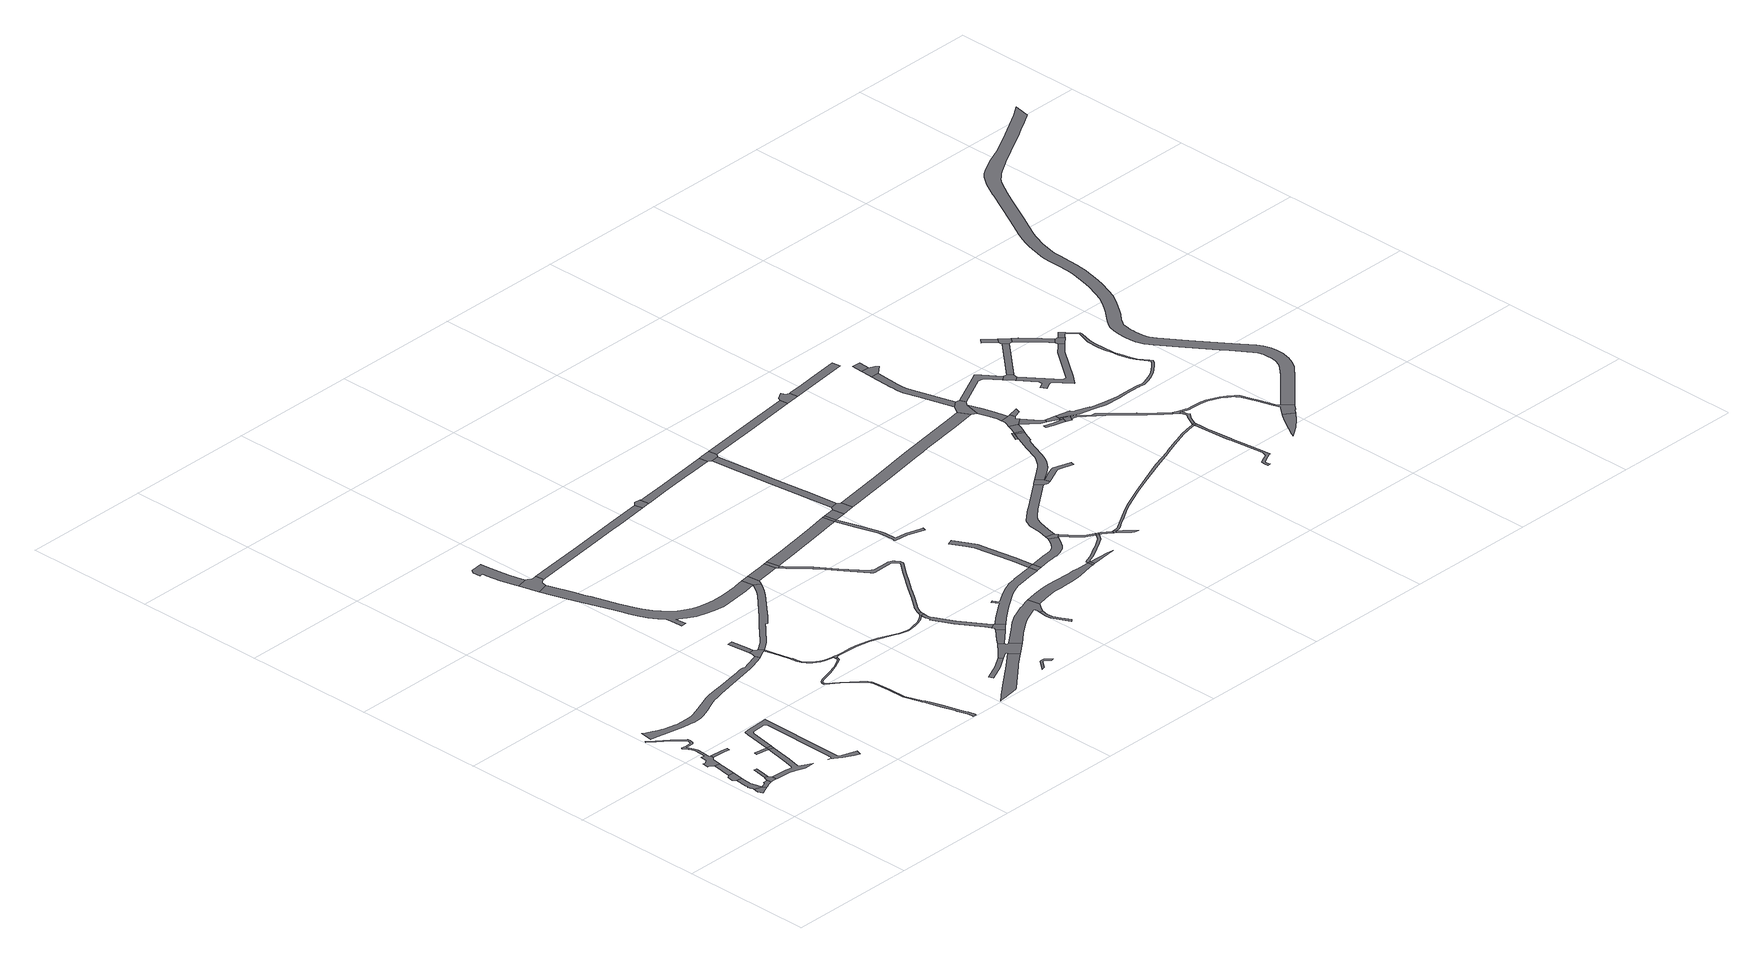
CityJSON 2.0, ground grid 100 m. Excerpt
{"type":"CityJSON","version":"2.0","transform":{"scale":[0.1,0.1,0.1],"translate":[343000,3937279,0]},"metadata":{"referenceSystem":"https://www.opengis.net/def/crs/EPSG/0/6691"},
"CityObjects":{
"road1":{"type":"Road","geometry":[{"type":"MultiSurface","lod":"1","boundaries":[[[0,1,2,3,4,5,6]]]}]},
"road2":{"type":"Road","attributes":{"RoadStructureAttribute.sectionType":"1"},"geometry":[{"type":"MultiSurface","lod":"1","boundaries":[[[7,8,9,10,11,12,13,14,15,0,6]]]}]},
"road3":{"type":"Road","geometry":[{"type":"MultiSurface","lod":"1","boundaries":[[[16,10,9,17,18,19,20]]]}]},
"road4":{"type":"Road","attributes":{"RoadStructureAttribute.sectionType":"1"},"geometry":[{"type":"MultiSurface","lod":"1","boundaries":[[[5,21,22,23,24,25,26,27,28,6]]]}]},
"road5":{"type":"Road","attributes":{"RoadStructureAttribute.sectionType":"1"},"geometry":[{"type":"MultiSurface","lod":"1","boundaries":[[[29,19,18,30,31,32]]]}]},
"road6":{"type":"Road","geometry":[{"type":"MultiSurface","lod":"1","boundaries":[[[24,33,34,35,36,37,38,39,40,25]]]}]},
"road7":{"type":"Road","attributes":{"RoadStructureAttribute.sectionType":"1"},"geometry":[{"type":"MultiSurface","lod":"1","boundaries":[[[37,41,42,43,38]]]}]},
"road8":{"type":"Road","geometry":[{"type":"MultiSurface","lod":"1","boundaries":[[[44,45,46,47,48,49,50,51,52,53,54,55,56,57,58,59,60,61,62,63,32,31,64,65,66,67,68,69,70,71,72,73,74,75,76,77,78,79,80,81,82]]]}]},
"road9":{"type":"Road","attributes":{"RoadStructureAttribute.sectionType":"1"},"geometry":[{"type":"MultiSurface","lod":"1","boundaries":[[[65,83,84,85,86,66]]]}]},
"road10":{"type":"Road","geometry":[{"type":"MultiSurface","lod":"1","boundaries":[[[34,87,88,89,90,91,92,93,94,95,96,97,98,99,100,101,102,103,35]]]}]},
"road11":{"type":"Road","attributes":{"RoadStructureAttribute.sectionType":"1"},"geometry":[{"type":"MultiSurface","lod":"1","boundaries":[[[104,105,106,99]]]}]},
"road12":{"type":"Road","geometry":[{"type":"MultiSurface","lod":"1","boundaries":[[[107,104,99,98]]]}]},
"road13":{"type":"Road","attributes":{"RoadStructureAttribute.sectionType":"1"},"geometry":[{"type":"MultiSurface","lod":"1","boundaries":[[[108,109,110,111,112,113,114,115,116,117,118,119,120,121,122,123,124,125,126,127,128,129,130,131,132,104,107]]]}]},
"road14":{"type":"Road","attributes":{"RoadStructureAttribute.sectionType":"1"},"geometry":[{"type":"MultiSurface","lod":"1","boundaries":[[[133,134,135,136,137,138,139,140,141,142,143,144,145,146,147,148,149,150,151,152,153,154,155,156,157,158,159,160,161,162,163,164,165,166,167,168,169,170,171,172,173,174,175,176,177,178,179,180,181,182,183,184,185,186,187,188,189]]]}]},
"road15":{"type":"Road","attributes":{"RoadStructureAttribute.sectionType":"1"},"geometry":[{"type":"MultiSurface","lod":"1","boundaries":[[[190,191,192,193,194,195,196,197,198,199,200,201,202,203,204,205,206,207,208,209,210,211,212,213,214,215,216,217,218,219,220,221,222,223,224,225,226,227,228,229,230,231,232,233,234,235,236,237,238,239,240,241,242,243,244,245,246,247,248,249,250,251]]]}]},
"road16":{"type":"Road","geometry":[{"type":"MultiSurface","lod":"1","boundaries":[[[252,253,254,255,256,257,258,259,260,133,189]]]}]},
"road17":{"type":"Road","attributes":{"RoadStructureAttribute.sectionType":"1"},"geometry":[{"type":"MultiSurface","lod":"1","boundaries":[[[258,261,262,263,264,259]]]}]},
"road18":{"type":"Road","geometry":[{"type":"MultiSurface","lod":"1","boundaries":[[[265,266,267,268,269,270,271,272,273,274,275,276,277,278]]]}]},
"road19":{"type":"Road","attributes":{"RoadStructureAttribute.sectionType":"1"},"geometry":[{"type":"MultiSurface","lod":"1","boundaries":[[[279,280,281,282,283,284,285,286,287,288,289,254,253,290,291,292,293,294,295,296,297,298,299]]]}]},
"road20":{"type":"Road","geometry":[{"type":"MultiSurface","lod":"1","boundaries":[[[277,300,301,302,303,304,305,306,307,308,309,278]]]}]},
"road21":{"type":"Road","geometry":[{"type":"MultiSurface","lod":"1","boundaries":[[[310,279,299,190,251,311,312,313]]]}]},
"road22":{"type":"Road","geometry":[{"type":"MultiSurface","lod":"1","boundaries":[[[314,315,316,317,318,319,320,321,322,323,324,325,326,327,328,329,330,331,332,333,334,335,336,301,300,337,338,339,340,341,342,343,344,345,346,347,348,349,350,351,352,353,354,355,356,357,358,359,360,361,362,363,364,365,366,367,368,256,255,369,370,371,372,373,374,375,376,377,378,379,380,381,382,383,384,385,386,359,387]]]}]},
"road23":{"type":"Road","attributes":{"function":"3","RoadStructureAttribute.sectionType":"1"},"geometry":[{"type":"MultiSurface","lod":"1","boundaries":[[[388,389,390,391,392,393,394,395,396,397,398,399,400,401,402,403]]]}]},
"road24":{"type":"Road","attributes":{"RoadStructureAttribute.sectionType":"1"},"geometry":[{"type":"MultiSurface","lod":"1","boundaries":[[[404,405,406,407,408,409]]]}]},
"road25":{"type":"Road","attributes":{"RoadStructureAttribute.sectionType":"1"},"geometry":[{"type":"MultiSurface","lod":"1","boundaries":[[[312,410,411,412,413,414,415,416,417,418,419,420,421,422,423,424,425,426,427,428,429,430,431,432,433,434,435,436,437,438,439,440,423,441,442,443,444,445,446,447,448,449,450,451,452,453,454,313]]]}]},
"road26":{"type":"Road","attributes":{"RoadStructureAttribute.sectionType":"1"},"geometry":[{"type":"MultiSurface","lod":"1","boundaries":[[[455,456,457,458,459,460,461,462,463,464,465,466,467]]]}]},
"road27":{"type":"Road","attributes":{"RoadStructureAttribute.sectionType":"1"},"geometry":[{"type":"MultiSurface","lod":"1","boundaries":[[[305,468,469,470,471,472,473,474,475,476,477,478,479,480,306]]]}]},
"road28":{"type":"Road","geometry":[{"type":"MultiSurface","lod":"1","boundaries":[[[408,481,482,483,388,403,484,485,486,487,488,489,490,491,492,493,494,409]]]}]},
"road29":{"type":"Road","geometry":[{"type":"MultiSurface","lod":"1","boundaries":[[[495,387,359,386,496]]]}]},
"road30":{"type":"Road","attributes":{"RoadStructureAttribute.sectionType":"1"},"geometry":[{"type":"MultiSurface","lod":"1","boundaries":[[[497,498,499,493,492,500,501]]]}]},
"road31":{"type":"Road","geometry":[{"type":"MultiSurface","lod":"1","boundaries":[[[502,503,441,423,440,504,505,506]]]}]},
"road32":{"type":"Road","attributes":{"RoadStructureAttribute.sectionType":"1"},"geometry":[{"type":"MultiSurface","lod":"1","boundaries":[[[507,508,509,510,511,512,513,514,495,496]]]}]},
"road33":{"type":"Road","geometry":[{"type":"MultiSurface","lod":"1","boundaries":[[[515,516,517,431,430,518,497,501]]]}]},
"road34":{"type":"Road","geometry":[{"type":"MultiSurface","lod":"1","boundaries":[[[519,510,509,520,521,522]]]}]},
"road35":{"type":"Road","attributes":{"function":"3","RoadStructureAttribute.sectionType":"1"},"geometry":[{"type":"MultiSurface","lod":"1","boundaries":[[[523,524,525,526,527,528,529,530,485,484,531,532,533,534,535,536,537,538,539,540,541,542]]]}]},
"road36":{"type":"Road","attributes":{"RoadStructureAttribute.sectionType":"1"},"geometry":[{"type":"MultiSurface","lod":"1","boundaries":[[[543,544,545,546,547,548,549,550,551,552,553,554,555,556,557,558,559,560,561,562,563,564,565,521,520,566,567,568,569,570,571,572,573,574,575,576,577,578,579,580,581,582,583,584,585,586,587,588,502,506]]]}]},
"road37":{"type":"Road","attributes":{"RoadStructureAttribute.sectionType":"1"},"geometry":[{"type":"MultiSurface","lod":"1","boundaries":[[[539,589,590,591,592,593,594,595,596,597,598,599,540]]]}]},
"road38":{"type":"Road","geometry":[{"type":"MultiSurface","lod":"1","boundaries":[[[600,601,474,473,602,603]]]}]},
"road39":{"type":"Road","attributes":{"RoadStructureAttribute.sectionType":"1"},"geometry":[{"type":"MultiSurface","lod":"1","boundaries":[[[604,605,606,519,522,607,608,609,610,611,612,613]]]}]},
"road40":{"type":"Road","geometry":[{"type":"MultiSurface","lod":"1","boundaries":[[[614,615,616,617,618,619,620,621,622,623,624,625,626,627,628,629,630,517,516,631,632,633,634,635,636,637,638,639,640,641,642]]]}]},
"road41":{"type":"Road","attributes":{"function":"3","RoadStructureAttribute.sectionType":"1"},"geometry":[{"type":"MultiSurface","lod":"1","boundaries":[[[643,644,645,646,647,648,649,650,651,652,653,654,655,656,657,658,659,660,661,662,663,664,665,666,667,668,669,670,671,672,673,674,523,542]]]}]},
"road42":{"type":"Road","attributes":{"RoadStructureAttribute.sectionType":"1"},"geometry":[{"type":"MultiSurface","lod":"1","boundaries":[[[675,676,677,678,603,602,679,680,681,682,683,684,685]]]}]},
"road43":{"type":"Road","geometry":[{"type":"MultiSurface","lod":"1","boundaries":[[[686,687,604,613]]]}]},
"road44":{"type":"Road","geometry":[{"type":"MultiSurface","lod":"1","boundaries":[[[688,689,642,641]]]}]},
"road45":{"type":"Road","attributes":{"RoadStructureAttribute.sectionType":"1"},"geometry":[{"type":"MultiSurface","lod":"1","boundaries":[[[690,687,686,691]]]}]},
"road46":{"type":"Road","attributes":{"RoadStructureAttribute.sectionType":"1"},"geometry":[{"type":"MultiSurface","lod":"1","boundaries":[[[692,693,694,695,696,697,698,699,700,701,702,703,704,705,706,707,708,709,686,613]]]}]},
"road47":{"type":"Road","attributes":{"RoadStructureAttribute.sectionType":"1"},"geometry":[{"type":"MultiSurface","lod":"1","boundaries":[[[689,710,711,712,713,714,715,716,717,718,719,720,642]]]}]},
"road48":{"type":"Road","geometry":[{"type":"MultiSurface","lod":"1","boundaries":[[[721,690,691,722,723,724,725]]]}]},
"road49":{"type":"Road","attributes":{"RoadStructureAttribute.sectionType":"1"},"geometry":[{"type":"MultiSurface","lod":"1","boundaries":[[[724,726,727,728,729,730,731,732,733,725]]]}]},
"road50":{"type":"Road","attributes":{"RoadStructureAttribute.sectionType":"1"},"geometry":[{"type":"MultiSurface","lod":"1","boundaries":[[[688,734,735,736,737,738,739,740,741,742,743,744,745,746,747,748,749,750,751,752,753,689]]]}]},
"road51":{"type":"Road","geometry":[{"type":"MultiSurface","lod":"1","boundaries":[[[754,755,662,661,756]]]}]},
"road52":{"type":"Road","geometry":[{"type":"MultiSurface","lod":"1","boundaries":[[[757,758,685,684,759,731,730,760]]]}]},
"road53":{"type":"Road","geometry":[{"type":"MultiSurface","lod":"1","boundaries":[[[761,762,763,754,756]]]}]},
"road54":{"type":"Road","attributes":{"RoadStructureAttribute.sectionType":"1"},"geometry":[{"type":"MultiSurface","lod":"1","boundaries":[[[755,764,765,766,767,768,769,770,771,772,773,774,775,776,777,778,779,780,781,782,783,784,785,662]]]}]},
"road55":{"type":"Road","geometry":[{"type":"MultiSurface","lod":"1","boundaries":[[[786,787,788,744,743,789]]]}]},
"road56":{"type":"Road","attributes":{"RoadStructureAttribute.sectionType":"1"},"geometry":[{"type":"MultiSurface","lod":"1","boundaries":[[[790,791,792,793,794,786,789,795,796,797,798,799,800,775]]]}]},
"road57":{"type":"Road","geometry":[{"type":"MultiSurface","lod":"1","boundaries":[[[774,801,790,775]]]}]},
"road58":{"type":"Road","geometry":[{"type":"MultiSurface","lod":"1","boundaries":[[[802,803,804,801,774,805,806,807,808,809]]]}]},
"road59":{"type":"Road","attributes":{"RoadStructureAttribute.sectionType":"1"},"geometry":[{"type":"MultiSurface","lod":"1","boundaries":[[[810,811,809,808,812,813]]]}]},
"road60":{"type":"Road","attributes":{"RoadStructureAttribute.sectionType":"1"},"geometry":[{"type":"MultiSurface","lod":"1","boundaries":[[[814,815,816,817,818,819,820,821,822,823,824,825,826,788,787]]]}]},
"road61":{"type":"Road","attributes":{"RoadStructureAttribute.sectionType":"1"},"geometry":[{"type":"MultiSurface","lod":"1","boundaries":[[[813,827,828,829,830,831,832,833,834,835,836,837,838,839,840,810]]]}]},
"road62":{"type":"Road","attributes":{"RoadStructureAttribute.sectionType":"1"},"geometry":[{"type":"MultiSurface","lod":"1","boundaries":[[[841,842,843,844,757,760]]]}]},
"road63":{"type":"Road","attributes":{"RoadStructureAttribute.sectionType":"1"},"geometry":[{"type":"MultiSurface","lod":"1","boundaries":[[[845,846,847,848,849,850,851,852,723,722,853,854,855,856,857,858,859]]]}]},
"road64":{"type":"Road","geometry":[{"type":"MultiSurface","lod":"1","boundaries":[[[860,861,820,819,862,863,864,865]]]}]},
"road65":{"type":"Road","attributes":{"RoadStructureAttribute.sectionType":"1"},"geometry":[{"type":"MultiSurface","lod":"1","boundaries":[[[864,866,867,868,869,870,871,872,873,874,865]]]}]},
"road66":{"type":"Road","geometry":[{"type":"MultiSurface","lod":"1","boundaries":[[[842,875,876,877,878,879,880,843]]]}]},
"road67":{"type":"Road","attributes":{"RoadStructureAttribute.sectionType":"1"},"geometry":[{"type":"MultiSurface","lod":"1","boundaries":[[[881,882,883,884,885,886,887,888,889,890,891,892,860,865,893,894,895,896,897,898,899,900,901,902,903,904,905,906]]]}]},
"road68":{"type":"Road","attributes":{"RoadStructureAttribute.sectionType":"1"},"geometry":[{"type":"MultiSurface","lod":"1","boundaries":[[[907,908,909,910,911,912,913,914,915,916,917,918,919,920,921,922,923,924,925,811,810,926,927,928,929,930,931,932,933,934,935,936,937,938,939,940,941,942,943,944]]]}]},
"road69":{"type":"Road","geometry":[{"type":"MultiSurface","lod":"1","boundaries":[[[945,946,947,948,949,950]]]}]},
"road70":{"type":"Road","attributes":{"RoadStructureAttribute.sectionType":"1"},"geometry":[{"type":"MultiSurface","lod":"1","boundaries":[[[945,950,906]]]}]},
"road71":{"type":"Road","attributes":{"RoadStructureAttribute.sectionType":"1"},"geometry":[{"type":"MultiSurface","lod":"1","boundaries":[[[876,951,952,953,954,955,956,877]]]}]},
"road72":{"type":"Road","geometry":[{"type":"MultiSurface","lod":"1","boundaries":[[[946,945,905,957,958]]]}]},
"road73":{"type":"Road","attributes":{"RoadStructureAttribute.sectionType":"1"},"geometry":[{"type":"MultiSurface","lod":"1","boundaries":[[[959,960,958,957,961,962]]]}]},
"road74":{"type":"Road","geometry":[{"type":"MultiSurface","lod":"1","boundaries":[[[963,964,965,966,967,968,969,970,971,959,962]]]}]},
"road75":{"type":"Road","geometry":[{"type":"MultiSurface","lod":"1","boundaries":[[[972,973,974,975,976,977,978,845,859]]]}]},
"road76":{"type":"Road","attributes":{"RoadStructureAttribute.sectionType":"1"},"geometry":[{"type":"MultiSurface","lod":"1","boundaries":[[[967,979,980,981,973,972,982,983,968]]]}]},
"road77":{"type":"Road","attributes":{"RoadStructureAttribute.sectionType":"1"},"geometry":[{"type":"MultiSurface","lod":"1","boundaries":[[[984,985,986,987,963,962]]]}]},
"road78":{"type":"Road","attributes":{"RoadStructureAttribute.sectionType":"1"},"geometry":[{"type":"MultiSurface","lod":"1","boundaries":[[[988,989,990,991,992,993,994,995,977,976,996,997,998,999,1000,1001]]]}]},
"road79":{"type":"Road","attributes":{"RoadStructureAttribute.sectionType":"1"},"geometry":[{"type":"MultiSurface","lod":"1","boundaries":[[[1002,1003,1004,1005,1006,1007]]]}]},
"road80":{"type":"Road","attributes":{"RoadStructureAttribute.sectionType":"1"},"geometry":[{"type":"MultiSurface","lod":"1","boundaries":[[[1008,1009,966,965]]]}]},
"road81":{"type":"Road","geometry":[{"type":"MultiSurface","lod":"1","boundaries":[[[986,985,1010,1011,1012,1013,1014]]]}]},
"road82":{"type":"Road","geometry":[{"type":"MultiSurface","lod":"1","boundaries":[[[1015,1016,1017,1018,1019,988,1001]]]}]},
"road83":{"type":"Road","attributes":{"RoadStructureAttribute.sectionType":"1"},"geometry":[{"type":"MultiSurface","lod":"1","boundaries":[[[1017,1020,1021,1018]]]}]},
"road84":{"type":"Road","attributes":{"RoadStructureAttribute.sectionType":"1"},"geometry":[{"type":"MultiSurface","lod":"1","boundaries":[[[1022,1011,1010,1007]]]}]},
"road85":{"type":"Road","geometry":[{"type":"MultiSurface","lod":"1","boundaries":[[[1006,1023,1024,1025,1026,1027,1022,1007]]]}]},
"road86":{"type":"Road","attributes":{"RoadStructureAttribute.sectionType":"1"},"geometry":[{"type":"MultiSurface","lod":"1","boundaries":[[[1028,1029,1030,1031,975,974,1032,1033,1034]]]}]},
"road87":{"type":"Road","attributes":{"RoadStructureAttribute.sectionType":"1"},"geometry":[{"type":"MultiSurface","lod":"1","boundaries":[[[1035,1036,1037,1038,1039,1040,1041,1042,1043,1044,1026,1025,1045,1046,1047,1048,1049,1050,1051]]]}]},
"road88":{"type":"Road","attributes":{"RoadStructureAttribute.sectionType":"1"},"geometry":[{"type":"MultiSurface","lod":"1","boundaries":[[[1052,1053,1054,1055,1056,1057,1058,1059,1060,1061,1062,1063,1064,1065,1066,1067,1068,1069,1070,1071,1072,1073,1074,1075,1076,1077,1078,944]]]}]},
"road89":{"type":"Road","geometry":[{"type":"MultiSurface","lod":"1","boundaries":[[[1079,1080,1081,1082,1083,1028,1034]]]}]},
"road90":{"type":"Road","geometry":[{"type":"MultiSurface","lod":"1","boundaries":[[[1084,1085,907,944,1078,1086]]]}]},
"road91":{"type":"Road","geometry":[{"type":"MultiSurface","lod":"1","boundaries":[[[1087,1088,1089,1090,1091,1092,1093,1094,1095,1096,1097,1098,1084,1086]]]}]},
"road92":{"type":"Road","attributes":{"RoadStructureAttribute.sectionType":"1"},"geometry":[{"type":"MultiSurface","lod":"1","boundaries":[[[1082,1099,1100,1083]]]}]},
"road93":{"type":"Road","geometry":[{"type":"MultiSurface","lod":"1","boundaries":[[[1101,1102,1103,1104,1105,1106,1107,1108,1109,1110,1111,1112,1113,1114,1115,1116,1117,1118,1119,1080,1079]]]}]},
"road94":{"type":"Road","attributes":{"RoadStructureAttribute.sectionType":"1"},"geometry":[{"type":"MultiSurface","lod":"1","boundaries":[[[1120,1121,1122,1123,1124,1125,1126,1127,1128,1129,1130,1131,1132,1133,1134,1135,1136,1137,1138,1139,1140,1141,1142,1143,1144,1145,1146,1147,1148,1149,1150,1151,1152,1153,1154,1155,1156,1157,1158,1159,1160,1161,1162,1163,1164,1165,1166,1167,1168,1169,1170,1171,1172,1173,1174,1175,1176,1177,1178,1179,1180,1181,1182,1183,1184,1185,1186,1187,1188,1189,1190,1191,1192,1193,1194,1195,1196,1197,1198,1199,1200,1014,1013]]]}]},
"road95":{"type":"Road","attributes":{"RoadStructureAttribute.sectionType":"1"},"geometry":[{"type":"MultiSurface","lod":"1","boundaries":[[[1093,1092,1201,1202,1203,1204,1205,1206,1207,1208,1209,1210,1211,1212,1213,1214,1215,1216,1217,1218,1219,1220,1221,1222,1223,1224,1225,1226,1227,1228,1229,1230,1231,1232,1035,1051]]]}]},
"road96":{"type":"Road","attributes":{"function":"3","RoadStructureAttribute.sectionType":"1"},"geometry":[{"type":"MultiSurface","lod":"1","boundaries":[[[1233,1234,1235,1236,1237,1238,1239,1240,1241]]]}]},
"road97":{"type":"Road","attributes":{"RoadStructureAttribute.sectionType":"1"},"geometry":[{"type":"MultiSurface","lod":"1","boundaries":[[[1242,1243,1244,1245]]]}]},
"road98":{"type":"Road","geometry":[{"type":"MultiSurface","lod":"1","boundaries":[[[1244,1100,1099,1246,1247,1245]]]}]},
"road99":{"type":"Road","geometry":[{"type":"MultiSurface","lod":"1","boundaries":[[[1248,1217,1216,1249,1250,1251,1252,1233,1241,1253,1254,1255,1256,1257]]]}]},
"road100":{"type":"Road","attributes":{"RoadStructureAttribute.sectionType":"1"},"geometry":[{"type":"MultiSurface","lod":"1","boundaries":[[[1258,1259,1260,1261,1262,1247,1246,1263,1264,1265,1266,1267,1268]]]}]},
"road101":{"type":"Road","geometry":[{"type":"MultiSurface","lod":"1","boundaries":[[[1114,1113,1161,1160,1269,1258,1268]]]}]},
"road102":{"type":"Road","attributes":{"function":"3","RoadStructureAttribute.sectionType":"1"},"geometry":[{"type":"MultiSurface","lod":"1","boundaries":[[[1270,1271,1272,1273,1274,1275,1276,1277,1278,1279,1280,1281,1282,1283,1284,1285,1286,1287,1288,1289,1290,1291,1292,1293,1294,1295,1296,1297,1298,1299,1300,1301,1302,1303,1304,1305,1306,1307,1308,1309,1310,1311,1312,1313,1314,1315,1316,1317,1318,1319,1320,1321,1322,1323,1324,1325,1326,1327,1328,1329,1330,1331,1332,1333,1334,1248,1257,1335,1336,1337,1338,1339,1340,1341,1342,1343,1344,1345,1346,1347,1348,1349,1350,1351,1352,1353,1354,1355,1356,1357,1358,1359,1360,1361,1362,1363,1364,1365,1366,1367,1368,1369,1370,1371,1372,1373,1374,1375,1376,1377,1378,1379,1380,1381,1382,1383,1384,1385,1386,1387,1388,1389,1390,1391,1392,1393,1394,1395,1396,1397,1398,1399,1400,1401,1402,1403]]]}]}
},
"vertices":[
[70,432,0],[67,419,0],[63,395,0],[78,360,0],[108,373,0],[144,389,0],[131,419,0],
[119,464,0],[111,507,0],[117,592,0],[73,594,0],[66,506,0],[68,486,0],[60,483,0],[65,458,0],[75,457,0],
[56,619,0],[125,647,0],[129,676,0],[86,682,0],[63,663,0],
[160,396,0],[185,407,0],[213,416,0],[218,416,0],[213,451,0],[180,452,0],[175,437,0],[147,425,0],
[107,818,0],[145,790,0],[151,824,0],[107,831,0],
[240,420,0],[267,418,0],[269,454,0],[251,478,0],[251,482,0],[228,486,0],[227,483,0],[224,484,0],
[262,543,0],[272,599,0],[249,603,0],
[61,1322,0],[138,1258,0],[214,1183,0],[216,1168,0],[212,1151,0],[206,1145,0],[158,1143,0],[125,1146,0],[118,1142,0],[119,1137,0],[127,1123,0],[153,1078,0],[162,1054,0],[155,967,0],[128,970,0],[120,920,0],[97,901,0],[72,903,0],[66,856,0],[86,853,0],[163,897,0],[180,911,0],[182,938,0],[170,938,0],[171,966,0],[171,973,0],[177,1051,0],[171,1082,0],[151,1129,0],[151,1131,0],[166,1129,0],[212,1130,0],[226,1144,0],[231,1168,0],[228,1190,0],[148,1269,0],[71,1333,0],[19,1380,0],[9,1369,0],
[283,907,0],[325,900,0],[330,923,0],[288,931,0],
[281,417,0],[389,409,0],[429,400,0],[439,396,0],[494,375,0],[503,370,0],[581,377,0],[510,412,0],[500,417,0],[490,434,0],[512,530,0],[545,704,0],[506,711,0],[472,538,0],[453,454,0],[440,438,0],[395,448,0],
[511,736,0],[411,752,0],[407,727,0],
[550,729,0],
[588,926,0],[601,941,0],[714,949,0],[728,934,0],[722,401,0],[721,373,0],[721,359,0],[721,346,0],[709,331,0],[688,337,0],[695,333,0],[720,317,0],[771,285,0],[841,246,0],[884,232,0],[896,270,0],[771,311,0],[760,328,0],[761,347,0],[761,378,0],[761,412,0],[768,992,0],[596,982,0],[555,974,0],[550,939,0],
[1302,1591,0],[1293,1586,0],[1197,1552,0],[1160,1542,0],[1144,1544,0],[1125,1545,0],[1106,1544,0],[1077,1539,0],[982,1520,0],[876,1500,0],[810,1489,0],[746,1478,0],[720,1471,0],[694,1462,0],[617,1432,0],[526,1398,0],[477,1380,0],[467,1378,0],[449,1376,0],[436,1376,0],[408,1375,0],[365,1374,0],[324,1375,0],[309,1378,0],[265,1388,0],[223,1399,0],[203,1406,0],[180,1415,0],[144,1431,0],[103,1452,0],[77,1466,0],[62,1373,0],[94,1368,0],[200,1348,0],[329,1323,0],[366,1316,0],[392,1313,0],[418,1311,0],[445,1311,0],[468,1312,0],[483,1313,0],[504,1318,0],[505,1318,0],[527,1324,0],[552,1333,0],[583,1346,0],[669,1385,0],[693,1395,0],[713,1402,0],[763,1416,0],[808,1427,0],[904,1448,0],[1088,1486,0],[1166,1502,0],[1209,1514,0],[1308,1550,0],[1320,1556,0],
[1655,1183,0],[1655,1180,0],[1653,1161,0],[1639,1150,0],[1571,1117,0],[1493,1089,0],[1419,1068,0],[1399,1063,0],[1378,1052,0],[1365,1038,0],[1361,1027,0],[1361,1019,0],[1364,1010,0],[1447,944,0],[1500,896,0],[1547,854,0],[1578,818,0],[1592,798,0],[1597,770,0],[1604,647,0],[1605,518,0],[1645,395,0],[1650,384,0],[1656,369,0],[1657,363,0],[1685,249,0],[1717,147,0],[1721,132,0],[1723,128,0],[1735,87,0],[1744,59,0],[1746,23,0],[1746,12,0],[1775,9,0],[1777,25,0],[1764,71,0],[1761,80,0],[1748,122,0],[1706,260,0],[1679,345,0],[1669,375,0],[1662,386,0],[1655,398,0],[1615,519,0],[1614,647,0],[1607,772,0],[1602,802,0],[1586,824,0],[1577,834,0],[1554,861,0],[1454,951,0],[1372,1017,0],[1371,1020,0],[1371,1025,0],[1374,1033,0],[1384,1044,0],[1402,1053,0],[1496,1079,0],[1575,1108,0],[1645,1142,0],[1662,1155,0],[1673,1184,0],
[1378,1585,0],[1398,1597,0],[1408,1599,0],[1407,1602,0],[1387,1637,0],[1378,1631,0],[1353,1649,0],[1313,1644,0],[1316,1618,0],
[1347,1710,0],[1334,1827,0],[1295,1823,0],[1305,1727,0],
[956,3398,0],[936,3495,0],[920,3604,0],[916,3638,0],[907,3720,0],[815,3710,0],[791,3681,0],[800,3624,0],[824,3628,0],[828,3592,0],[845,3479,0],[870,3375,0],[878,3347,0],[967,3372,0],
[1655,1209,0],[1625,1214,0],[1593,1221,0],[1560,1234,0],[1516,1264,0],[1489,1288,0],[1471,1315,0],[1462,1346,0],[1456,1388,0],[1452,1409,0],[1426,1531,0],[1416,1528,0],[1442,1407,0],[1453,1344,0],[1462,1311,0],[1481,1281,0],[1510,1256,0],[1556,1225,0],[1591,1211,0],[1623,1204,0],[1654,1199,0],
[920,3196,0],[1010,3223,0],[1013,3250,0],[1018,3262,0],[1028,3272,0],[1057,3285,0],[1044,3349,0],[1014,3343,0],[999,3347,0],[980,3359,0],
[1672,1207,0],[1684,1190,0],[1697,1194,0],[1698,1205,0],
[1913,2304,0],[1872,2298,0],[1857,2295,0],[1731,2279,0],[1635,2276,0],[1565,2284,0],[1513,2293,0],[1464,2309,0],[1412,2336,0],[1375,2362,0],[1328,2403,0],[1296,2442,0],[1264,2491,0],[1229,2553,0],[1209,2602,0],[1193,2646,0],[1188,2661,0],[1172,2707,0],[1110,2908,0],[1098,2945,0],[1071,3034,0],[1015,3206,0],[1015,3207,0],[946,3116,0],[982,3003,0],[1092,2680,0],[1109,2622,0],[1124,2573,0],[1146,2512,0],[1174,2441,0],[1212,2385,0],[1246,2347,0],[1248,2296,0],[1249,2267,0],[1255,2210,0],[1296,2213,0],[1287,2307,0],[1306,2289,0],[1355,2255,0],[1412,2221,0],[1480,2198,0],[1546,2183,0],[1630,2174,0],[1738,2187,0],[1871,2203,0],[1958,2219,0],[1912,2144,0],[1881,2106,0],[1691,1916,0],[1618,1844,0],[1589,1816,0],[1564,1791,0],[1456,1683,0],[1441,1673,0],[1400,1644,0],[1421,1610,0],[1482,1652,0],[1484,1655,0],[1604,1773,0],[1607,1776,0],[1657,1825,0],[1659,1827,0],[1666,1820,0],[1670,1816,0],[1671,1818,0],[1729,1874,0],[1844,1995,0],[1885,2038,0],[1890,2043,0],[1918,2072,0],[1953,2114,0],[1986,2159,0],[2005,2191,0],[1943,2309,0],
[2485,393,0],[2363,290,0],[2167,136,0],[2067,55,0],[2058,47,0],[2014,11,0],[2027,13,0],[2059,16,0],[2134,28,0],[2190,40,0],[2192,40,0],[2200,46,0],[2203,49,0],[2415,230,0],[2431,242,0],[2538,326,0],
[2307,337,0],[2181,279,0],[2196,247,0],[2324,306,0],[2420,370,0],[2401,399,0],
[1752,1191,0],[1864,1185,0],[1967,1165,0],[2035,1142,0],[2152,1096,0],[2172,1088,0],[2238,1069,0],[2251,1069,0],[2271,1070,0],[2318,1079,0],[2363,1092,0],[2404,1111,0],[2434,1134,0],[2443,1142,0],[2440,1114,0],[2440,1097,0],[2451,1069,0],[2439,1062,0],[2515,907,0],[2629,731,0],[2651,693,0],[2688,715,0],[2663,752,0],[2550,927,0],[2509,1008,0],[2484,1065,0],[2482,1067,0],[2478,1069,0],[2470,1088,0],[2467,1108,0],[2469,1139,0],[2436,1149,0],[2428,1142,0],[2399,1119,0],[2360,1102,0],[2316,1089,0],[2269,1080,0],[2251,1079,0],[2239,1079,0],[2175,1097,0],[2038,1152,0],[1970,1175,0],[1866,1194,0],[1811,1198,0],[1753,1201,0],
[2585,170,0],[2574,170,0],[2558,164,0],[2497,86,0],[2524,92,0],[2570,149,0],[2577,152,0],[2582,152,0],[2589,149,0],[2612,127,0],[2621,118,0],[2641,124,0],[2599,165,0],
[1065,3286,0],[1077,3288,0],[1538,3344,0],[1826,3382,0],[1890,3390,0],[2167,3427,0],[2155,3490,0],[1879,3454,0],[1795,3443,0],[1657,3426,0],[1508,3406,0],[1132,3360,0],[1049,3350,0],
[2476,404,0],[2483,402,0],[2485,398,0],[2643,408,0],[2586,478,0],[2577,475,0],[2571,473,0],[2565,474,0],[2563,476,0],[2561,479,0],[2561,486,0],[2564,496,0],[2527,522,0],[2460,455,0],
[2012,2320,0],[2027,2228,0],
[2650,657,0],[2564,564,0],[2547,544,0],[2683,600,0],[2693,609,0],
[2452,1176,0],[2445,1157,0],[2470,1148,0],[2470,1160,0],[2471,1169,0],
[2083,2237,0],[2154,2248,0],[2218,2259,0],[2204,2351,0],[2143,2341,0],[2139,2340,0],[2112,2336,0],[2081,2331,0],
[2731,643,0],[2743,653,0],[2701,712,0],[2659,679,0],
[2235,2356,0],[2229,2246,0],[2247,2256,0],[2250,2262,0],
[3071,759,0],[3045,753,0],[2988,734,0],[2968,728,0],[2879,688,0],[2864,682,0],[2794,641,0],[2719,581,0],[2736,485,0],[2768,512,0],[2843,565,0],[2878,586,0],[2905,601,0],[3001,644,0],[3016,649,0],[3019,624,0],[3015,596,0],[3038,592,0],[3057,623,0],[3091,671,0],
[2477,1186,0],[2505,1235,0],[2512,1244,0],[2574,1323,0],[2586,1340,0],[2617,1384,0],[2644,1421,0],[2709,1506,0],[2766,1582,0],[2845,1679,0],[2847,1693,0],[2845,1713,0],[2827,1744,0],[2817,1753,0],[2806,1762,0],[2790,1769,0],[2721,1769,0],[2656,1769,0],[2619,1786,0],[2498,1950,0],[2398,2085,0],[2337,2154,0],[2264,2238,0],[2249,2225,0],[2265,2207,0],[2382,2073,0],[2406,2040,0],[2481,1939,0],[2604,1756,0],[2605,1755,0],[2617,1745,0],[2620,1743,0],[2632,1739,0],[2784,1743,0],[2799,1734,0],[2826,1705,0],[2827,1694,0],[2826,1688,0],[2751,1594,0],[2628,1433,0],[2569,1350,0],[2565,1344,0],[2558,1335,0],[2493,1252,0],[2488,1247,0],[2459,1194,0],
[3005,543,0],[3006,526,0],[3010,494,0],[3036,434,0],[3073,361,0],[3091,378,0],[3069,420,0],[3057,443,0],[3032,500,0],[3029,528,0],[3028,542,0],
[2229,3509,0],[2184,3517,0],[2236,3436,0],[2227,3500,0],
[2900,2472,0],[2709,2436,0],[2396,2382,0],[2270,2266,0],[2280,2269,0],[2411,2290,0],[2726,2345,0],[2891,2376,0],[2899,2377,0],[2915,2380,0],
[3374,1037,0],[3205,1007,0],[3196,1005,0],[3139,993,0],[3138,993,0],[3079,969,0],[3026,943,0],[3015,936,0],[2998,925,0],[2928,879,0],[2901,926,0],[2884,916,0],[2912,868,0],[2887,851,0],[2881,847,0],[2761,759,0],[2710,718,0],[2804,705,0],[2880,762,0],[2926,795,0],[3059,884,0],[3107,907,0],[3158,928,0],[3218,940,0],[3255,947,0],[3290,953,0],[3385,970,0],[3389,971,0],[3377,1038,0],
[3175,690,0],[3259,702,0],[3288,704,0],[3337,704,0],[3362,705,0],[3363,705,0],[3366,705,0],[3369,705,0],[3410,705,0],[3413,705,0],[3435,706,0],[3512,714,0],[3589,728,0],[3664,748,0],[3665,748,0],[3674,748,0],[3681,749,0],[3685,750,0],[3697,751,0],[3692,790,0],[3613,791,0],[3602,791,0],[3598,791,0],[3586,791,0],[3566,791,0],[3554,792,0],[3528,792,0],[3506,792,0],[3370,795,0],[3284,794,0],[3249,792,0],[3159,778,0],
[2699,3562,0],[2580,3547,0],[2475,3533,0],[2305,3510,0],[2247,3437,0],[2430,3462,0],[2680,3495,0],[2692,3496,0],[2707,3497,0],[2896,3521,0],[2887,3586,0],
[2940,2384,0],[2924,2476,0],
[3435,979,0],[3423,1046,0],
[3017,2492,0],[3033,2400,0],
[2963,2225,0],[3012,2069,0],[3015,2035,0],[3016,1939,0],[3016,1926,0],[3021,1917,0],[3127,1907,0],[3194,1888,0],[3254,1870,0],[3261,1894,0],[3242,1900,0],[3132,1932,0],[3043,1940,0],[3042,1941,0],[3041,1942,0],[3040,2036,0],[3036,2074,0],[2987,2231,0],
[3406,1194,0],[3375,1388,0],[3358,1485,0],[3330,1549,0],[3273,1650,0],[3230,1630,0],[3288,1528,0],[3313,1471,0],[3329,1380,0],[3359,1187,0],[3363,1153,0],
[3024,2503,0],[3133,2417,0],[3117,2509,0],[3096,2530,0],[3033,2516,0],
[3070,2755,0],[3061,2834,0],[3039,3026,0],[3008,3287,0],[2984,3510,0],[2919,3500,0],[2944,3279,0],[2974,3017,0],
[3478,986,0],[3544,998,0],[3549,998,0],[3599,1005,0],[3613,1007,0],[3653,1017,0],[3703,1041,0],[3731,1066,0],[3761,1108,0],[3789,1159,0],[3729,1191,0],[3704,1144,0],[3680,1112,0],[3664,1098,0],[3629,1081,0],[3600,1074,0],[3594,1073,0],[3549,1067,0],[3534,1065,0],[3515,1062,0],
[3712,790,0],[3712,792,0],[3717,754,0],
[2992,3599,0],[2914,3589,0],[2913,3506,0],[3001,3534,0],
[3920,780,0],[3881,785,0],[3792,788,0],
[3711,796,0],[3712,798,0],[3715,800,0],[3766,819,0],[3821,849,0],[3859,869,0],[3918,905,0],[3937,916,0],[3966,937,0],[3971,940,0],[4003,985,0],[3986,995,0],[3957,955,0],[3926,933,0],[3925,932,0],[3876,903,0],[3849,887,0],[3811,866,0],[3758,837,0],[3707,819,0],[3697,814,0],[3691,808,0],
[3820,1185,0],[3804,1208,0],[3738,1225,0],[3793,1166,0],
[3995,1013,0],[3960,1030,0],[3932,1048,0],[3916,1062,0],[3894,1081,0],[3838,1126,0],[3847,1106,0],[3881,1066,0],[3903,1047,0],[3920,1032,0],[3950,1013,0],
[4013,1003,0],
[4093,950,0],[4064,973,0],[4029,994,0],[4019,977,0],[4052,956,0],[4064,947,0],[4083,933,0],[4095,949,0],
[4111,935,0],[4110,950,0],[4088,929,0],[4098,920,0],
[3821,1277,0],[3843,1367,0],[3866,1415,0],[3887,1443,0],[3956,1500,0],[4207,1687,0],[4162,1734,0],[3917,1552,0],[3912,1552,0],[3843,1495,0],[3796,1458,0],[3765,1394,0],[3755,1294,0],
[4104,915,0],[4136,886,0],[4163,858,0],[4164,857,0],[4169,852,0],[4173,847,0],[4182,839,0],[4188,833,0],[4222,830,0],[4199,853,0],[4188,863,0],[4185,866,0],[4150,901,0],[4132,917,0],
[3388,3583,0],[3798,3635,0],[3790,3699,0],[3342,3643,0],
[4485,2736,0],[4421,2726,0],[4023,2662,0],[3993,2657,0],[3950,2650,0],[3870,2636,0],[3530,2578,0],[3197,2522,0],[3204,2429,0],[3547,2487,0],[3895,2546,0],[3965,2558,0],[4022,2567,0],[4354,2621,0],[4530,2649,0],
[4219,1776,0],[4172,1742,0],[4244,1678,0],[4257,1680,0],[4273,1687,0],[4257,1724,0],
[4286,1692,0],[4399,1747,0],[4419,1750,0],[4536,1718,0],[4545,1751,0],[4408,1789,0],[4388,1786,0],[4342,1764,0],[4269,1729,0],
[3891,3647,0],[3908,3649,0],[3900,3713,0],[3872,3726,0],[3856,3756,0],[3803,3726,0],
[4523,2212,0],[4503,2165,0],[4489,2132,0],[4469,2084,0],[4426,1972,0],[4407,1938,0],[4385,1908,0],[4370,1893,0],[4360,1883,0],[4347,1870,0],[4301,1835,0],[4240,1792,0],[4278,1739,0],[4340,1783,0],[4390,1821,0],[4431,1867,0],[4459,1906,0],[4480,1953,0],[4484,1964,0],[4523,2062,0],[4555,2137,0],[4557,2142,0],[4566,2139,0],[4585,2184,0],[4611,2238,0],[4549,2267,0],
[5452,1492,0],[5435,1489,0],[5381,1479,0],[5305,1459,0],[5287,1453,0],[5218,1428,0],[5173,1416,0],[5100,1387,0],[5073,1376,0],[4909,1319,0],[4727,1245,0],[4574,1183,0],[4405,1106,0],[4349,1077,0],[4255,1018,0],[4198,986,0],[4159,961,0],[4148,956,0],[4138,952,0],[4141,937,0],[4166,947,0],[4186,960,0],[4206,973,0],[4263,1005,0],[4357,1064,0],[4412,1093,0],[4580,1169,0],[4733,1232,0],[4914,1304,0],[5064,1356,0],[5079,1362,0],[5178,1402,0],[5222,1414,0],[5274,1432,0],[5310,1445,0],[5384,1464,0],[5449,1476,0],[5453,1477,0],
[4548,2267,0],[4556,2284,0],[4543,2290,0],[4504,2218,0],[4519,2209,0],[4547,2267,0],
[4032,3664,0],[4384,3709,0],[4376,3773,0],[4140,3743,0],[4032,3730,0],[3911,3715,0],
[4618,2254,0],[4557,2283,0],
[4594,2365,0],[4576,2323,0],[4638,2295,0],[4656,2338,0],
[4713,2377,0],[4694,2403,0],[4712,2421,0],[4702,2460,0],[4679,2454,0],[4611,2448,0],[4613,2436,0],[4612,2417,0],[4608,2398,0],
[4570,2631,0],[4601,2757,0],[4622,2784,0],[4611,2829,0],[4577,2834,0],[4525,2795,0],[4493,2748,0],
[4676,2492,0],[4662,2562,0],[4635,2651,0],[4596,2546,0],[4608,2483,0],
[4768,2237,0],[4804,2219,0],[4817,2245,0],[4792,2262,0],
[4426,3460,0],[4416,3274,0],[4416,3271,0],[4416,3220,0],[4423,3169,0],[4452,3058,0],[4507,2860,0],[4525,2796,0],[4551,2928,0],[4510,3074,0],[4482,3180,0],[4476,3224,0],[4476,3271,0],[4486,3457,0],
[4830,2177,0],[4755,2197,0],[4751,2174,0],[4808,2157,0],[4897,2130,0],[4910,2165,0],
[4773,2441,0],[4789,2481,0],
[4888,2178,0],[4897,2193,0],[4896,2194,0],[4896,2198,0],[4902,2227,0],
[4556,3515,0],[4540,3534,0],[4497,3554,0],[4432,3558,0],[4427,3485,0],
[4502,3640,0],[4437,3644,0],
[4919,2181,0],
[4901,2129,0],[4941,2114,0],[4948,2129,0],[4963,2155,0],[4942,2167,0],
[5032,2829,0],[4943,2945,0],[4912,2982,0],[4865,2955,0],[4873,2908,0],[4918,2903,0],[4996,2802,0],
[5469,1694,0],[5444,1715,0],[5419,1738,0],[5394,1760,0],[5343,1807,0],[5299,1851,0],[5303,1864,0],[5104,2059,0],[5081,2061,0],[5001,2133,0],[4990,2119,0],[5133,1990,0],[5331,1794,0],[5385,1744,0],[5412,1719,0],[5432,1701,0],[5457,1680,0],
[5453,1473,0],[5456,1381,0],[5472,1202,0],[5475,1176,0],[5475,1173,0],[5509,909,0],[5495,866,0],[5441,843,0],[5419,831,0],[5413,821,0],[5413,798,0],[5416,768,0],[5435,771,0],[5433,798,0],[5433,815,0],[5434,816,0],[5450,825,0],[5520,857,0],[5531,862,0],[5528,911,0],[5505,1092,0],[5494,1175,0],[5494,1181,0],[5477,1360,0],[5475,1382,0],[5472,1455,0],[5472,1478,0],
[5050,2731,0],[5086,2759,0],[5091,2788,0],[5097,2794,0],[5062,2825,0],
[5455,1499,0],[5452,1493,0],[5471,1492,0],
[5493,1543,0],[5508,1565,0],[5536,1595,0],[5528,1605,0],[5518,1647,0],[5511,1659,0],[5495,1650,0],[5501,1640,0],[5510,1604,0],[5508,1595,0],[5493,1576,0],[5477,1551,0],
[5358,3084,0],[5326,3117,0],
[5145,2607,0],[5143,2578,0],[5098,2552,0],[5121,2512,0],[5171,2540,0],[5196,2541,0],[5240,2484,0],[5294,2421,0],[5348,2490,0],[5536,2741,0],[5570,2773,0],[5583,2785,0],[5610,2811,0],[5579,2844,0],[5568,2834,0],[5557,2823,0],[5501,2772,0],[5305,2509,0],[5276,2513,0],
[4913,2192,0],[4961,2168,0],[5032,2133,0],[5140,2103,0],[5236,2082,0],[5363,2075,0],[5447,2081,0],[5540,2081,0],[5554,2080,0],[5557,2080,0],[5578,2076,0],[5600,2074,0],[5610,2075,0],[5626,2079,0],[5658,2090,0],[5686,2101,0],[5688,2102,0],[5715,2114,0],[5734,2125,0],[5749,2135,0],[5776,2155,0],[5818,2189,0],[5835,2205,0],[5845,2216,0],[5855,2231,0],[5860,2240,0],[5846,2263,0],[5801,2336,0],[5786,2373,0],[5765,2461,0],[5759,2491,0],[5756,2509,0],[5752,2672,0],[5759,2723,0],[5785,2818,0],[5782,2833,0],[5745,2879,0],[5719,2911,0],[5690,2945,0],[5680,2938,0],[5641,2903,0],[5673,2869,0],[5682,2878,0],[5711,2905,0],[5732,2879,0],[5772,2828,0],[5732,2719,0],[5732,2619,0],[5736,2568,0],[5746,2508,0],[5750,2487,0],[5755,2459,0],[5776,2370,0],[5792,2332,0],[5838,2258,0],[5844,2247,0],[5840,2240,0],[5831,2227,0],[5822,2217,0],[5806,2202,0],[5765,2169,0],[5739,2149,0],[5725,2140,0],[5707,2130,0],[5688,2122,0],[5679,2118,0],[5652,2107,0],[5621,2096,0],[5607,2092,0],[5600,2092,0],[5580,2094,0],[5559,2097,0],[5541,2099,0],[5446,2099,0],[5367,2098,0],[5255,2111,0],[5139,2137,0],[5142,2144,0],[5047,2175,0],[5028,2181,0],[5013,2204,0],
[5509,1662,0],[5554,1644,0],[5577,1638,0],[5608,1636,0],[5693,1633,0],[5695,1632,0],[5734,1624,0],[5820,1586,0],[5861,1557,0],[5898,1530,0],[5905,1522,0],[5918,1506,0],[5939,1447,0],[5962,1369,0],[5974,1330,0],[5994,1266,0],[6009,1271,0],[5989,1335,0],[5977,1376,0],[5954,1451,0],[5937,1502,0],[5932,1515,0],[5914,1535,0],[5909,1541,0],[5870,1570,0],[5828,1600,0],[5739,1640,0],[5695,1648,0],[5609,1652,0],[5579,1654,0],[5559,1659,0],[5515,1676,0],
[5951,1148,0],[5908,1089,0],[5850,993,0],[5823,946,0],[5801,906,0],[5820,917,0],[5893,969,0],[5962,1027,0],[6024,1091,0],
[5270,3258,0],[5239,3224,0],[5322,3147,0],[5353,3181,0],
[5388,3087,0],[5419,3120,0],
[6031,1235,0],[6012,1216,0],[6001,1206,0],[6000,1205,0],[5952,1149,0],[6042,1113,0],[6051,1124,0],[6056,1123,0],[6068,1138,0],[6097,1167,0],
[5613,2905,0],[5580,2943,0],[5555,2971,0],[5495,3041,0],[5453,3089,0],[5420,3057,0],[5523,2939,0],[5555,2901,0],[5562,2894,0],[5578,2875,0],[5578,2874,0],
[5616,2902,0],
[7583,5114,0],[7511,5065,0],[7495,5054,0],[7278,4928,0],[7103,4830,0],[6979,4777,0],[6901,4738,0],[6850,4708,0],[6818,4686,0],[6789,4656,0],[6765,4628,0],[6732,4581,0],[6669,4466,0],[6662,4453,0],[6506,4159,0],[6413,3983,0],[6387,3929,0],[6371,3890,0],[6352,3836,0],[6338,3789,0],[6325,3732,0],[6315,3691,0],[6310,3648,0],[6307,3607,0],[6304,3522,0],[6301,3439,0],[6300,3414,0],[6292,3368,0],[6281,3315,0],[6270,3266,0],[6249,3189,0],[6219,3105,0],[6191,3041,0],[6155,2979,0],[6101,2905,0],[6086,2886,0],[6065,2860,0],[6020,2811,0],[5989,2767,0],[5973,2736,0],[5959,2688,0],[5950,2630,0],[5949,2586,0],[5949,2558,0],[5949,2537,0],[5956,2488,0],[5964,2455,0],[5975,2428,0],[6006,2371,0],[6129,2194,0],[6263,2009,0],[6302,1955,0],[6393,1827,0],[6410,1798,0],[6421,1759,0],[6424,1722,0],[6423,1681,0],[6414,1643,0],[6396,1597,0],[6374,1565,0],[6372,1563,0],[6306,1496,0],[6209,1403,0],[6147,1345,0],[6090,1292,0],[6155,1223,0],[6196,1261,0],[6212,1276,0],[6391,1445,0],[6411,1467,0],[6445,1502,0],[6480,1551,0],[6506,1615,0],[6509,1629,0],[6518,1670,0],[6519,1725,0],[6515,1777,0],[6498,1835,0],[6474,1878,0],[6379,2010,0],[6322,2089,0],[6207,2248,0],[6087,2422,0],[6061,2468,0],[6055,2483,0],[6050,2506,0],[6044,2544,0],[6044,2586,0],[6044,2592,0],[6044,2621,0],[6052,2667,0],[6061,2700,0],[6071,2717,0],[6095,2752,0],[6137,2798,0],[6177,2847,0],[6206,2889,0],[6234,2927,0],[6276,2998,0],[6307,3070,0],[6339,3157,0],[6341,3164,0],[6362,3243,0],[6374,3294,0],[6386,3351,0],[6394,3404,0],[6395,3432,0],[6399,3516,0],[6402,3601,0],[6405,3639,0],[6409,3674,0],[6417,3711,0],[6430,3764,0],[6443,3807,0],[6460,3856,0],[6474,3891,0],[6498,3941,0],[6591,4117,0],[6694,4311,0],[6745,4406,0],[6815,4522,0],[6845,4558,0],[6864,4573,0],[6889,4595,0],[6911,4613,0],[6953,4640,0],[7012,4677,0],[7026,4686,0],[7146,4751,0],[7322,4849,0],[7393,4891,0],[7477,4939,0],[7543,4978,0],[7559,4989,0]
]}
